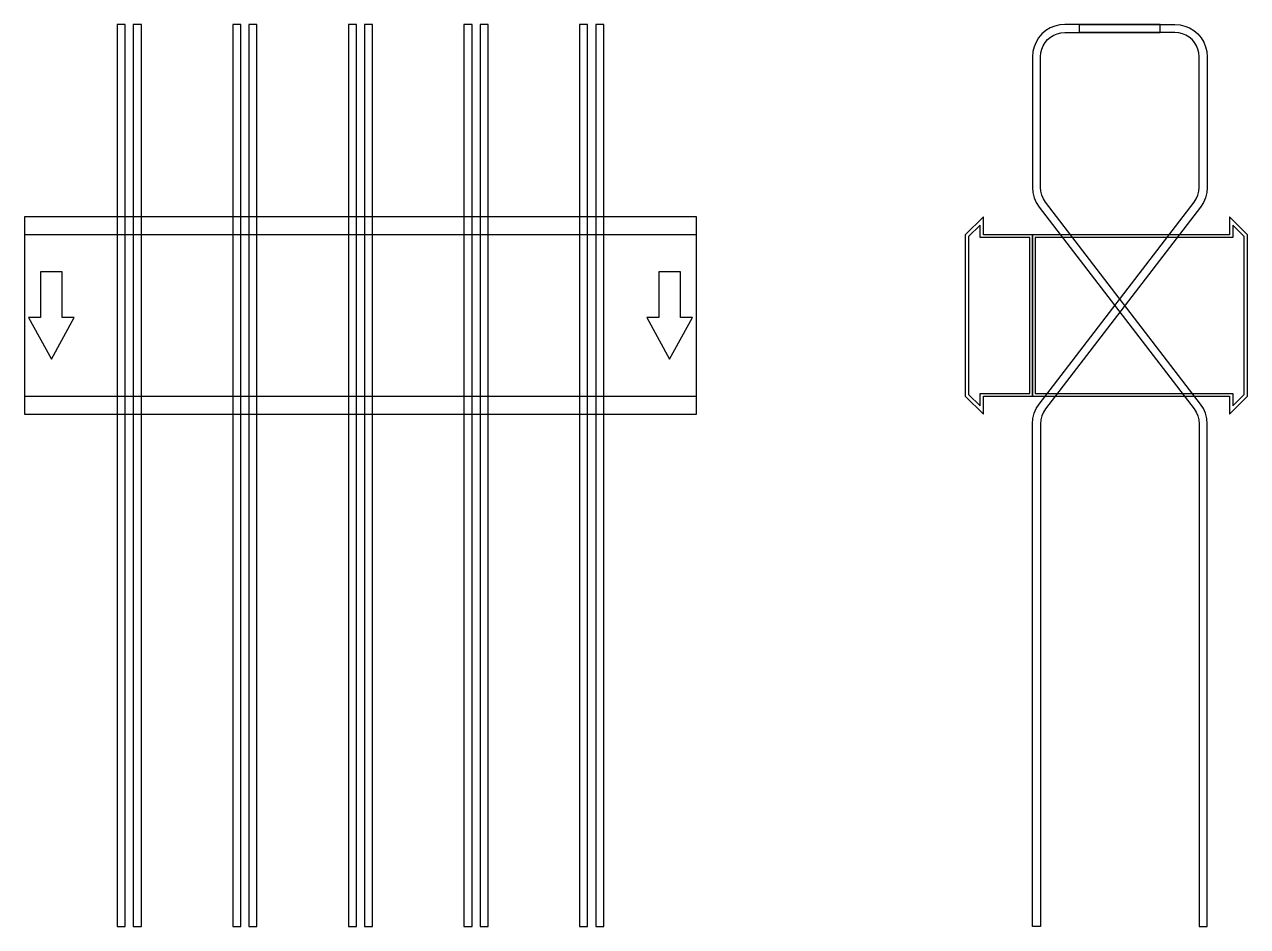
# Model space of a CAD drawing. Extents: x 0 to 910, y -455 to 217.
import ezdxf

# ---------------------------------------------------------------- set-up
doc = ezdxf.new("R2010")
doc.units = 0
doc.layers.add('Halfen', color=7, linetype='CONTINUOUS')

msp = doc.modelspace()

# ---------------------------------------------------------------- linework, layer by layer
at = {"layer": 'Halfen', "color": 7}
for points in [[(75, -454.728), (75, 216.629), (69, 216.629), (69, -454.728)], [(87, -454.728), (87, 216.629), (81, 216.629), (81, -454.728)], [(161, -454.728), (161, 216.629), (155, 216.629), (155, -454.728)], [(173, -454.728), (173, 216.629), (167, 216.629), (167, -454.728)], [(247, -454.728), (247, 216.629), (241, 216.629), (241, -454.728)], [(259, -454.728), (259, 216.629), (253, 216.629), (253, -454.728)], [(333, -454.728), (333, 216.629), (327, 216.629), (327, -454.728)], [(345, -454.728), (345, 216.629), (339, 216.629), (339, -454.728)], [(419, -454.728), (419, 216.629), (413, 216.629), (413, -454.728)], [(431, -454.728), (431, 216.629), (425, 216.629), (425, -454.728)], [(880, -454.728), (880, -80.478), (879.679, -76.568), (878.726, -72.763), (877.166, -69.164), (875.04, -65.868), (759.72, 84.421), (758.125, 86.894), (756.955, 89.593), (756.24, 92.447), (756, 95.379), (756, 192.629), (756.222, 195.445), (756.881, 198.191), (757.962, 200.801), (759.438, 203.209), (761.272, 205.357), (763.42, 207.191), (765.828, 208.667), (768.438, 209.748), (771.184, 210.407), (774, 210.629), (845, 210.629), (845, 216.629), (774, 216.629), (770.246, 216.333), (766.584, 215.454), (763.104, 214.013), (759.893, 212.045), (757.029, 209.599), (754.584, 206.736), (752.616, 203.525), (751.175, 200.045), (750.295, 196.383), (750, 192.629), (750, 95.379), (750.321, 91.47), (751.274, 87.665), (752.834, 84.066), (754.96, 80.769), (870.28, -69.52), (871.875, -71.993), (873.045, -74.692), (873.76, -77.546), (874, -80.478), (874, -454.728)], [(750, -454.728), (750, -80.478), (750.321, -76.568), (751.274, -72.763), (752.834, -69.164), (754.96, -65.868), (870.28, 84.421), (871.875, 86.894), (873.045, 89.593), (873.76, 92.447), (874, 95.379), (874, 192.629), (873.778, 195.445), (873.119, 198.191), (872.038, 200.801), (870.562, 203.209), (868.728, 205.357), (866.58, 207.191), (864.172, 208.667), (861.562, 209.748), (858.816, 210.407), (856, 210.629), (785, 210.629), (785, 216.629), (856, 216.629), (859.754, 216.333), (863.416, 215.454), (866.896, 214.013), (870.107, 212.045), (872.971, 209.599), (875.416, 206.736), (877.384, 203.525), (878.825, 200.045), (879.705, 196.383), (880, 192.629), (880, 95.379), (879.679, 91.47), (878.726, 87.665), (877.166, 84.066), (875.04, 80.769), (759.72, -69.52), (758.125, -71.993), (756.955, -74.692), (756.24, -77.546), (756, -80.478), (756, -454.728)], [(0, -73.5), (500, -73.5), (500, 73.5), (0, 73.5)], [(750, -60), (750, 60), (713.5, 60), (713.5, 73.5), (700, 60), (700, -60), (713.5, -73.5), (713.5, -60)], [(910, -60), (910, 60), (896.5, 73.5), (896.5, 60), (750, 60), (750, -60), (896.5, -60), (896.5, -73.5)], [(748, -58), (748, 58), (711, 58), (711, 67.25), (702.5, 58.75), (702.5, -58.75), (711, -67.25), (711, -58)], [(907.5, -58.75), (907.5, 58.75), (899, 67.25), (899, 58), (752, 58), (752, -58), (899, -58), (899, -67.25)], [(0, -60), (500, -60), (500, 60), (0, 60)], [(20, -32.5), (37, -1.5), (28, -1.5), (28, 32.5), (12, 32.5), (12, -1.5), (3, -1.5)], [(480, -32.5), (497, -1.5), (488, -1.5), (488, 32.5), (472, 32.5), (472, -1.5), (463, -1.5)]]:
    msp.add_lwpolyline(points, close=True, dxfattribs=at)

doc.saveas('drawing.dxf')
